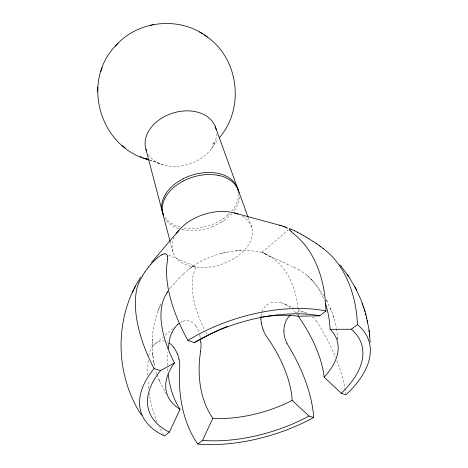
<?xml version="1.0" encoding="UTF-8"?>
<svg xmlns="http://www.w3.org/2000/svg" width="468" height="468" viewBox="0 0 468 468"><rect width="100%" height="100%" fill="white"/><g stroke="black" fill="none" stroke-linecap="round" stroke-linejoin="round"><path stroke-width="0.35" stroke-dasharray="2.34 1.75" d="M152.773 354.96L152.17 342.149M152.188 341.593C152.463 328.115 155.745 314.718 161.606 302.585M152.118 344.571L152.246 339.084M238.616 194.056C238.657 200.415 235.667 206.435 231.584 211.162M195.396 267.491L195.384 267.866A32.912 5.394 -53.7 0 1 194.881 270.235L194.425 271.458A92.506 43.079 52.1 0 0 204.569 329.835M239.312 196.888C239.16 202.439 236.644 207.663 233.28 211.975M261.033 316.005L261.635 312.829M157.938 311.185L158.798 309.05M159.237 307.95L160.109 305.785M211.337 148.736L218.451 138.932M263.788 308.079L266.456 305.148L269.872 303.141M170.387 288.136L173.219 284.643M231.917 213.607L228.823 216.748L223.452 220.972M153.036 345.922L162.999 337.042M175.523 282.005L178.911 278.39M227.969 214.894L229.601 213.332M183.24 274.119L187.902 269.966M227.969 214.894C215.918 225.488 198.953 230.519 183.099 227.805M165.192 335.17L173.406 328.15M262.115 252.328L288.265 229.981M154.785 344.062L155.417 343.535A22.212 16.14 78.4 0 1 157.482 342.196L158.98 341.552A19.72 14.315 79.2 0 1 161.337 341.026A20.27 14.707 79.6 0 1 164.531 341.16M189.932 268.363C210.43 253.135 237.533 247.069 262.507 252.463M191.119 267.515L193.038 266.421M221.469 222.247L223.429 220.99M221.446 222.265L212.852 226.547M180.595 322.364L183.146 321.206M212.823 226.559C203.317 230.274 192.74 231.724 182.678 229.653M221.212 253.445L223.084 253.024M224.81 252.626L226.635 252.217M194.062 266.093L194.975 266.28M235.685 250.918L237.557 250.801M239.323 250.684L241.131 250.579M181.274 229.314L182.649 229.648M180.233 227.138C174.383 225.599 168.673 222.522 165.099 217.515M281.262 302.79L293.296 307.646M178.542 228.53C173.306 226.775 168.123 223.552 165.052 218.743M149.614 160.074L162.607 164.654M149.432 160.015L160.717 163.993M306.552 313.232L302.948 312.162A21.768 18.866 75.4 0 0 300.134 311.887L298.239 311.963A19.328 16.743 74.4 0 0 295.472 312.525A19.867 17.205 73.8 0 0 294.583 312.823M168.708 255.189L194.793 266.169M297.935 309.6L305.891 312.952M275.506 258.71L279.958 260.688M271.323 256.85L265.011 253.908M284.333 303.872L285.351 304.335M166.848 341.845L167.608 342.19M283.222 262.15L287.533 264.133M292.769 266.649L293.758 267.146M264.531 253.486L265.028 253.75M298.286 269.504L299.848 270.364A89.411 62.747 -72.7 0 1 324.581 301.269M263.121 252.936L262.22 252.416M268.047 255.417L269.457 256.212A92.442 61.928 -71.8 0 1 298.297 312.057M307.078 275.389L315.912 284.526L324.008 295.829M312.577 316.976L313.355 317.684A25.091 21.914 77.8 0 1 316.157 320.832M312.454 280.589L311.267 279.332M296.028 313.063L295.308 312.168A30.063 27.22 66.2 0 0 292.927 309.623M316.152 320.837L317.333 322.54A125.687 58.757 52.2 0 1 335.65 357.558M195.799 325.786L197.917 329.378M166.286 394.384L159.752 381.584M326.477 300.163L332.455 313.408L336.322 327.378M326.459 300.117L327.319 301.702M331.186 310.114L329.607 306.405M157.184 374.88L159.348 380.613M158.734 379.133L160.302 382.918M248.163 217.474L251.737 227.343M333.871 317.632L332.455 313.408M156.979 374.277L155.856 370.557M170.194 241.734L172.856 251.889M199.725 334.404L199.994 335.486M153.954 362.606L154.984 367.392M152.48 352.416L153.937 362.507M153.457 360.062L154.411 364.923M336.562 328.641L338.025 340.821M152.796 355.136L153.071 357.57M337.808 337.428L337.919 339.189M163.689 434.719A125.494 84.334 -71.9 0 1 159.325 426.857M157.23 422.282A125.494 84.334 -71.9 0 1 149.257 393.12M148.654 388.364A125.494 84.334 -71.9 0 1 147.993 380.063M147.818 375.16A125.494 84.334 -71.9 0 1 148.333 358.821M148.754 355.733A25.594 18.814 76.8 0 1 149.508 352.72L149.83 351.755A23.809 17.491 76.8 0 1 151.012 349.023A24.26 17.772 77.1 0 1 153.018 345.899M306.558 313.221A23.78 20.721 77.3 0 1 307.458 313.613M336.884 360.629A125.687 58.757 52.2 0 1 345.706 393.512M242.465 216.257A41.301 26.419 -17.3 0 1 243.062 251.509A41.301 26.419 -17.3 0 1 191.353 266.397A41.301 26.419 -17.3 0 1 175.161 235.632M192.874 266.637A25.629 4.107 -49.5 0 1 193.963 266.228M188.212 269.515A20.188 2.796 -46.8 0 1 191.424 267.14M178.987 278.489A20.194 2.662 -45.9 0 1 183.128 274.4M173.429 284.585A25.687 5.095 -45.8 0 1 175.693 282.011M169.264 289.195A31.028 8.096 -44 0 1 169.937 288.294M194.951 266.31A30.876 5.148 -52.5 0 1 195.583 267.263M206.897 334.333A92.506 43.079 52.1 0 1 205.54 331.759M297.075 314.478A92.506 43.079 52.1 0 1 298.18 316.04M260.887 317.064A23.505 20.182 59.6 0 1 260.98 315.988M261.963 311.817A18.544 16.204 56.1 0 1 263.25 308.956M270.837 302.796A18.539 16.292 55.5 0 1 273.891 302.141L278.156 302.176A23.435 20.879 61.8 0 1 281.268 302.761M285.328 304.399A28.203 25.377 64.8 0 1 290.213 307.4M298.379 313.443A92.442 61.928 -71.8 0 1 298.467 315.543M167.86 370.948A92.442 61.928 -71.8 0 1 167.632 367.304M167.556 365.461A92.442 61.928 -71.8 0 1 167.889 352.392M264.865 253.65A32.491 0.801 31.1 0 1 267.848 255.294M263.273 252.913A30.414 0.708 30.9 0 1 262.285 252.147M264.701 253.697A25.33 0.333 27.7 0 1 263.619 253.089M266.772 254.65A20.013 0.486 24.2 0 1 264.519 253.545M274.523 258.371A20.019 0.474 23.5 0 1 269.667 256.195M280.004 260.84A25.424 0.959 24.1 0 1 282.906 262.139M286.773 264.075A30.736 2.732 23.7 0 1 291.646 266.397M293.81 267.158A32.819 3.586 23.2 0 1 298.344 269.521M199.789 335.591A28.729 19.393 89.3 0 1 200.222 337.808M197.859 329.437A23.827 16.936 -89.6 0 1 199.029 332.374M195.77 325.827A18.79 13.935 -86.7 0 0 193.097 323.014L190.031 321.229L186.662 320.633A18.784 14.087 -86.9 0 0 183.14 321.183M216.596 133.795A36.51 26.781 -17.3 0 1 187.984 164.455A36.51 26.781 -17.3 0 1 147.964 153.878M214.104 142.722L212.109 144.46L214.104 142.722"/><path stroke-width="0.7" d="M283.871 330.993L284.012 327.939A21.709 18.644 75.3 0 1 284.836 323.967L285.48 322.031A19.328 16.702 74.5 0 1 286.849 319.346A19.867 17.199 74 0 1 289.218 316.31L290.587 315.075M148.771 159.781C99.526 147.677 80.25 80.572 116.62 44.764M97.824 87.27L97.636 91.716M167.719 258.933L167.526 260.278A125.687 58.763 52.2 0 0 187.873 340.417L194.279 342.623A111.431 56.745 -17.3 0 1 319.726 315.806L325.974 310.974A125.488 84.345 -71.9 0 0 294.817 234.725L293.582 233.702M200.532 351.614L200.813 349.403A30.771 20.703 89.3 0 0 201.012 343.576L200.971 342.395M100.749 71.826L101.375 70.025M101.562 69.469L102.176 67.696M140.663 277.138C114.075 318.17 114.73 374.301 141.424 415.098M138.973 282.403L138.587 283.31A29.028 9.278 -51.9 0 0 137.381 286.679L136.978 288.177A122.686 62.642 52.9 0 0 154.112 368.62A119.363 60.828 -17.3 0 0 164.479 435.948L169.404 432.134L180.04 409.295A89.177 46.355 -17.3 0 1 174.5 362.963A90.318 45.94 52.9 0 1 164.016 298.379L164.625 297.045A33.117 8.752 -43.9 0 1 166.784 293.243L167.31 292.424M172.008 332.344L171.54 333.38A30.414 23.85 85 0 0 169.744 338.838L169.293 341.073A92.442 61.922 -71.9 0 0 168.252 348.631M178.934 359.061A23.886 16.76 78.5 0 1 179.338 361.232L179.484 362.32A25.746 18.047 78.5 0 1 179.765 366.614L179.694 368.667A121.352 85.422 -72.8 0 0 197.677 444.05L202.574 440.388L212.829 418.281A89.411 62.747 -72.7 0 1 200.544 351.62M165.005 198.116C162.993 201.965 161.846 206.347 162.261 210.705M132.345 292.518L133.544 290.078M134.111 288.879L135.316 286.41M165.508 194.185C162.817 198.549 161.185 203.72 161.747 208.88M165.017 198.099C169.088 190.488 176.062 184.801 183.631 180.876M142.5 275.705L144.969 271.873M165.514 194.185C169.814 187.317 176.413 182.157 183.585 178.536M219.287 137.773C245.203 108.079 238.75 57.693 205.78 35.931M147.069 268.965L148.567 267.035M174.833 327.641L177.536 324.634M151.386 262.665L178.998 230.162M115.344 46.104C137.75 20.019 180.168 15.906 207.277 36.978M116.906 44.466L118.141 43.173M154.019 260.928L156.985 258.19M325.476 303.79A89.411 62.747 -72.7 0 1 330.092 329.332L351.339 329.226L357.493 324.628A121.352 85.422 -72.8 0 0 324.909 249.859L323.517 248.765M289.464 228.963L289.376 229.425M154.118 368.62L160.547 370.592L174.5 362.963M194.279 342.623L207.593 335.62A89.177 46.355 -17.3 0 1 219.276 329.782M183.661 180.859C194.202 175.535 206.47 173.178 218.158 175.354M161.782 254.849L162.946 254.329M183.585 178.536C200.468 169.843 231.566 168.018 238.241 190.564M150.708 25.19L151.655 24.991M152.48 24.816L153.323 24.64M319.726 315.806L298.502 316.245A89.177 46.355 -17.3 0 0 262.835 316.947M164.9 253.884L166.029 254.06A27.413 7.845 -54.6 0 1 167.14 254.966A26.881 7.669 -55 0 1 167.602 256.16L167.714 256.622M290.037 228.951L290.681 229.104M218.187 175.36C227.442 176.98 237.235 183 239.025 192.886M234.363 212.934L281.385 225.716M147.677 159.237L145.846 158.71L147.11 159.091M262.876 329.15L263.297 330.238A30.315 25.126 62.2 0 0 265.894 335.41L267.123 337.282A90.318 45.94 52.9 0 1 292.19 400.38L309.026 416.058L313.689 417.485A122.686 62.642 52.9 0 0 287.984 345.144L286.989 343.36M283.275 226.342L286.779 227.542M279.554 225.131L285.006 226.898M298.18 316.04A92.506 43.074 52.1 0 1 324.137 377.132L341.26 393.255L345.864 394.84A119.363 60.828 -17.3 0 0 357.493 324.628M143.46 157.909L148.929 159.834M140.166 156.604L142.102 157.4M285.843 227.489L287.609 228.273M294.442 230.683L297.414 232.192M303.884 235.796L305.896 236.978M199.602 32.04L202.702 33.866M308.898 238.803L312.794 241.266M204.206 34.831L205.639 35.831M319.433 245.747L320.311 246.379M122.136 145.513L123.622 146.7M123.798 146.853L125.225 147.993M291.488 231.847L291.061 231.444A26.372 2.317 34 0 1 290.318 230.701M339.838 264.759L340.938 266.076M340.979 266.122L349.017 277.056L355.545 288.153M173.926 347.665L172.669 346.121A19.726 14.28 79.5 0 0 170.604 344.109A20.276 14.713 79.8 0 0 169.129 343.038M348.332 276.038L349.017 277.056M347.355 274.599L347.94 275.471M355.744 288.545L360.898 299.672L365.046 311.612M354.726 286.586L356.639 290.254M163.478 215.695L162.267 210.729M177.343 353.884L175.582 350.204A22.253 15.976 79 0 0 173.926 347.66M162.472 212.314L163.075 213.952M215.251 126.495L248.011 217.047M363.32 306.201L363.958 308.038M362.255 303.17L362.846 304.873M365.485 313.162L368.784 328.15L370.217 342.12M364.537 309.845L366.034 315.058M145.887 149.169L170.077 241.295M366.514 316.912L366.924 318.726M367.327 320.504L367.766 322.434M261.349 323.575L260.892 319.199M161.747 208.88L162.027 210.618M369.088 330.098L369.305 331.987M369.556 334.041L369.79 336.036M313.689 417.485A119.363 60.828 -17.3 0 1 197.677 444.05M187.884 340.417A119.363 60.828 -17.3 0 1 325.974 310.974M148.549 267.017A22.236 6.254 -52.5 0 1 150.889 264.227M177.39 353.861A24.354 17.258 78.6 0 1 178.981 359.05M287.001 343.348A25.202 21.382 75.7 0 1 285.351 339.429L285.006 338.399A23.382 19.861 75.8 0 1 284.287 335.234A23.85 20.305 75.7 0 1 283.918 330.999M320.328 246.384A28.525 3.756 31.6 0 1 323.54 248.777M316.737 243.846A26.471 3.411 31.7 0 1 319.515 245.776M312.928 241.242A26.992 3.393 31.8 0 1 316.9 243.881M305.867 236.931A24.646 2.556 31.9 0 1 308.903 238.774M300.865 234.041A21.826 2.001 31.8 0 1 303.826 235.726M297.303 232.105A22.446 1.954 31.7 0 1 300.877 234.047M294.565 230.771A22.441 1.901 31.6 0 0 292.126 229.665A21.832 1.901 31.8 0 0 290.78 229.168M289.47 228.969A24.611 2.229 32.6 0 1 290.061 228.963M290.101 230.566A26.887 2.434 33.5 0 1 289.294 229.373M293.471 233.637A28.372 2.457 34.2 0 1 291.394 231.789M167.684 256.651A28.928 8.213 -55.3 0 1 167.679 258.979M162.999 254.241A24.98 7.108 -53.7 0 1 164.935 253.837M161.799 254.808A22.236 6.189 -52.8 0 0 159.851 255.967A22.856 6.3 -52.6 0 0 156.996 258.149M150.901 264.285A22.862 6.277 -52.4 0 1 154.013 260.969M145.004 271.879A25.102 7.312 -52.6 0 1 147.092 268.983M139.973 280.472A27.477 8.471 -52.3 0 1 142.623 275.675M139.008 282.385A26.939 8.512 -52.1 0 1 139.873 280.519M176.278 233.784A41.301 26.419 -17.3 0 1 238.148 214.168M351.339 329.226A111.431 56.745 -17.3 0 1 341.26 393.255M309.026 416.058A111.431 56.745 -17.3 0 1 202.574 440.388M169.404 432.134A111.431 56.745 -17.3 0 1 160.547 370.592M330.104 329.332A89.177 46.355 -17.3 0 1 324.137 377.132M292.19 400.374A89.177 46.355 -17.3 0 1 212.829 418.281M219.855 329.525A89.177 46.355 -17.3 0 1 222.768 328.261M223.359 328.015A89.177 46.355 -17.3 0 1 227.512 326.348M260.255 317.357A89.177 46.355 -17.3 0 1 262.115 317.058M180.045 409.289A92.442 61.922 -71.9 0 1 168.223 374.564M166.836 292.675A31.028 8.096 -44 0 1 167.989 290.961M262.993 329.115A28.39 23.564 62.2 0 1 261.472 323.569M260.84 319.194A23.505 20.182 59.6 0 1 260.887 317.064M200.398 338.943A28.729 19.393 89.3 0 1 200.737 342.418M177.559 324.675A23.739 18.041 89.4 0 1 179.022 323.452M172.113 332.426A28.548 22.136 86.2 0 1 174.909 327.735M146.437 150.795A36.51 26.781 -17.3 0 1 173.33 112.928A36.51 26.781 -17.3 0 1 216.21 129.788"/></g></svg>
